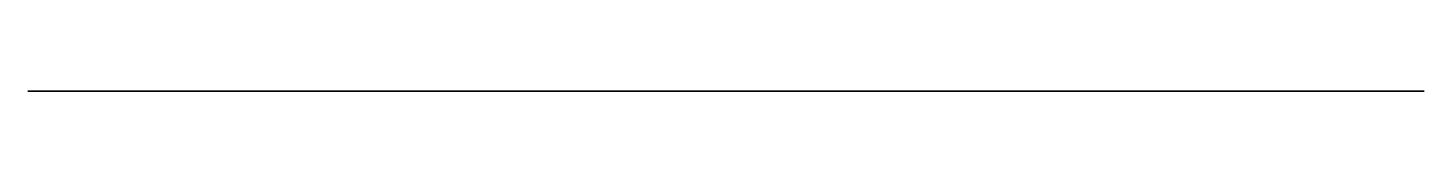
# Model space of a CAD drawing. Header units: millimetres. Extents: x 133.2 to 152, y 0 to 0.
import ezdxf

# ---------------------------------------------------------------- set-up
doc = ezdxf.new("R2010")
doc.units = ezdxf.units.MM
doc.layers.get('0').update_dxf_attribs({"color": 194, "true_color": 0x551cb1})

msp = doc.modelspace()

# ---------------------------------------------------------------- linework, layer by layer
at = {"color": 121, "true_color": 0xa6e5e5}
msp.add_polyline3d([(147.087, 0, 88.023), (147.087, 0, 86.339), (151.903, 0, 86.339), (151.903, 0, -40.417), (133.228, 0, -40.417), (133.228, 0, -18.654), (134.785, 0, -17.48), (134.785, 0, 103.897), (133.228, 0, 104.888), (133.228, 0, 126.693), (139.424, 0, 126.693), (139.424, 0, 125.298), (139.436, 0, 124.779), (139.453, 0, 124.52), (139.482, 0, 124.264), (139.506, 0, 124.113), (139.536, 0, 123.964), (139.572, 0, 123.816), (139.614, 0, 123.67), (139.661, 0, 123.525), (139.714, 0, 123.382), (139.772, 0, 123.241), (139.836, 0, 123.102), (139.922, 0, 122.93), (140.018, 0, 122.763), (140.124, 0, 122.602), (140.18, 0, 122.524), (140.24, 0, 122.449), (140.336, 0, 122.338), (140.437, 0, 122.23), (140.651, 0, 122.025), (141.115, 0, 121.637), (141.588, 0, 121.25), (141.816, 0, 121.047), (141.926, 0, 120.941), (142.031, 0, 120.831), (142.081, 0, 120.775), (142.129, 0, 120.717), (142.174, 0, 120.658), (142.216, 0, 120.598), (142.295, 0, 120.473), (142.365, 0, 120.344), (142.427, 0, 120.211), (142.481, 0, 120.076), (142.528, 0, 119.938), (142.569, 0, 119.798), (142.622, 0, 119.583), (142.665, 0, 119.365), (142.7, 0, 119.146), (142.727, 0, 118.925), (142.76, 0, 118.48), (142.769, 0, 118.033), (142.832, 0, 118.032), (142.894, 0, 118.028), (142.956, 0, 118.022), (143.017, 0, 118.013), (143.077, 0, 118.002), (143.136, 0, 117.988), (143.195, 0, 117.973), (143.252, 0, 117.955), (143.309, 0, 117.935), (143.364, 0, 117.912), (143.419, 0, 117.888), (143.472, 0, 117.862), (143.524, 0, 117.834), (143.575, 0, 117.803), (143.625, 0, 117.771), (143.673, 0, 117.737), (143.704, 0, 117.714), (143.734, 0, 117.69), (143.791, 0, 117.638), (143.844, 0, 117.583), (143.893, 0, 117.525), (143.939, 0, 117.463), (143.981, 0, 117.398), (144.02, 0, 117.331), (144.055, 0, 117.26), (144.088, 0, 117.187), (144.117, 0, 117.111), (144.144, 0, 117.032), (144.169, 0, 116.951), (144.21, 0, 116.783), (144.242, 0, 116.607), (144.266, 0, 116.424), (144.283, 0, 116.236), (144.303, 0, 115.846), (144.307, 0, 115.045), (144.307, 0, 110.774), (144.307, 0, 110.065), (144.319, 0, 109.717), (144.332, 0, 109.548), (144.35, 0, 109.383), (144.375, 0, 109.223), (144.408, 0, 109.068), (144.428, 0, 108.993), (144.45, 0, 108.92), (144.474, 0, 108.849), (144.501, 0, 108.78), (144.531, 0, 108.713), (144.564, 0, 108.648), (144.599, 0, 108.585), (144.638, 0, 108.524), (144.68, 0, 108.466), (144.725, 0, 108.411), (144.774, 0, 108.358), (144.826, 0, 108.308), (144.879, 0, 108.262), (144.935, 0, 108.219), (144.992, 0, 108.178), (145.051, 0, 108.139), (145.112, 0, 108.103), (145.175, 0, 108.07), (145.239, 0, 108.04), (145.305, 0, 108.012), (145.372, 0, 107.988), (145.44, 0, 107.966), (145.51, 0, 107.948), (145.581, 0, 107.932), (145.654, 0, 107.92), (145.727, 0, 107.911), (145.801, 0, 107.906), (145.876, 0, 107.904), (145.884, 0, 101.082), (146.273, 0, 101.036), (146.656, 0, 100.968), (147.033, 0, 100.877), (147.402, 0, 100.766), (147.763, 0, 100.633), (148.115, 0, 100.481), (148.457, 0, 100.309), (148.789, 0, 100.117), (149.108, 0, 99.907), (149.416, 0, 99.679), (149.71, 0, 99.433), (149.991, 0, 99.17), (150.256, 0, 98.89), (150.506, 0, 98.594), (150.74, 0, 98.282), (150.956, 0, 97.956), (151.152, 0, 97.617), (151.328, 0, 97.27), (151.482, 0, 96.914), (151.614, 0, 96.552), (151.725, 0, 96.184), (151.815, 0, 95.811), (151.883, 0, 95.434), (151.929, 0, 95.054), (151.953, 0, 94.672), (151.955, 0, 94.289), (151.935, 0, 93.906), (151.893, 0, 93.524), (151.829, 0, 93.143), (151.742, 0, 92.766), (151.634, 0, 92.392), (151.502, 0, 92.023), (151.349, 0, 91.662), (151.177, 0, 91.313), (150.985, 0, 90.977), (150.775, 0, 90.653), (150.548, 0, 90.343), (150.303, 0, 90.048), (150.042, 0, 89.767), (149.766, 0, 89.502), (149.475, 0, 89.253), (149.17, 0, 89.022), (148.852, 0, 88.807), (148.521, 0, 88.611), (148.179, 0, 88.434), (147.825, 0, 88.277), (147.461, 0, 88.139)], close=True, dxfattribs=at)

doc.saveas('drawing.dxf')
